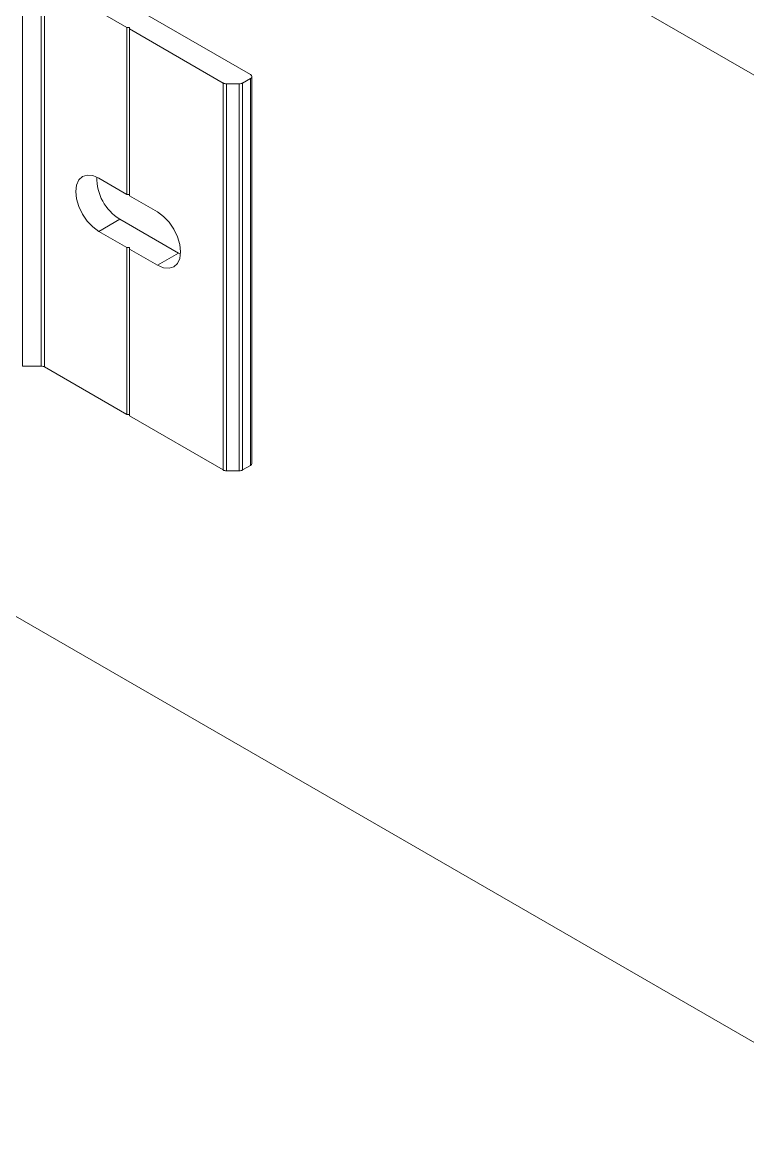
# Model space of a CAD drawing. Header units: millimetres. Extents: x 39 to 459, y 26 to 647.
# Drawn here: x 180.374 to 182.211, y 227.104 to 229.936 of the extents above; entities that cross this region are included whole.
import ezdxf

# ---------------------------------------------------------------- set-up
doc = ezdxf.new("R2010")
doc.units = ezdxf.units.MM
doc.layers.add('ANTET', color=7, linetype='Continuous')

# ---------------------------------------------------------------- blocks, each defined once
blk = doc.blocks.new('Kayıt Montajı')
at = {"color": 7, "linetype": 'Continuous', "lineweight": 15}
for p, q in [((11318.2272, 2111.7794), (11310.6465, 2116.1557)), ((11315.9715, 2112.3467), (11316.5217, 2112.0291)), ((11315.944, 2112.2708), (11315.944, 2111.2909)), ((11315.9919, 2112.2708), (11315.9919, 2111.2909)), ((11316.0004, 2112.2688), (11316.2088, 2112.1485)), ((11316.0004, 2112.2688), (11316.0004, 2111.2889)), ((11316.2151, 2112.1485), (11316.2088, 2112.1485)), ((11316.2088, 2112.1485), (11316.2088, 2111.7259)), ((11316.2151, 2112.1485), (11316.2151, 2112.1448)), ((11316.2151, 2112.1448), (11316.4524, 2112.0079)), ((11316.2151, 2112.1448), (11316.2151, 2111.7223)), ((11316.5018, 2112.0079), (11316.5217, 2112.0193)), ((11316.5217, 2112.0193), (11316.5217, 2111.0395)), ((11316.5252, 2111.0444), (11316.5252, 2112.0242)), ((11316.4524, 2112.0079), (11316.4524, 2111.028)), ((11316.4609, 2112.0058), (11316.4933, 2112.0058)), ((11316.4609, 2112.0058), (11316.4609, 2111.026)), ((11316.4933, 2112.0058), (11316.4933, 2111.026)), ((11316.5018, 2112.0079), (11316.5018, 2111.028)), ((11316.1377, 2111.767), (11316.2088, 2111.7259)), ((11316.2088, 2111.7259), (11316.2151, 2111.7259)), ((11316.2151, 2111.7223), (11316.2862, 2111.6813)), ((11316.1907, 2111.6629), (11316.1377, 2111.6322)), ((11316.3392, 2111.5771), (11316.1907, 2111.6629)), ((11316.1377, 2111.6322), (11316.2088, 2111.5912)), ((11316.2088, 2111.5912), (11316.2088, 2111.1687)), ((11316.2088, 2111.5912), (11316.2151, 2111.5912)), ((11316.2151, 2111.5875), (11316.2151, 2111.5912)), ((11316.2151, 2111.5875), (11316.2151, 2111.165)), ((11316.2151, 2111.5875), (11316.2862, 2111.5465)), ((11316.3392, 2111.5771), (11316.2862, 2111.5465)), ((11316.3443, 2111.5745), (11316.3392, 2111.5771)), ((11315.944, 2111.2909), (11315.9919, 2111.2909)), ((11316.0004, 2111.2889), (11316.2088, 2111.1687)), ((11316.2151, 2111.1687), (11316.2088, 2111.1687)), ((11316.2151, 2111.165), (11316.4524, 2111.028)), ((11316.4609, 2111.026), (11316.4933, 2111.026)), ((11316.5018, 2111.028), (11316.5217, 2111.0395)), ((11315.7334, 2110.7694), (11318.2272, 2109.3298))]:
    blk.add_line(p, q, dxfattribs=at)
at = {"color": 7, "linetype": 'Continuous', "lineweight": 15, "flags": 128}
for points in [[(11316.1377, 2111.767), (11316.1226, 2111.7734), (11316.1085, 2111.7748), (11316.0964, 2111.7711), (11316.0872, 2111.7625), (11316.0813, 2111.7496), (11316.0794, 2111.7333), (11316.0813, 2111.7147), (11316.0872, 2111.6951), (11316.0964, 2111.6758), (11316.1085, 2111.6581), (11316.1226, 2111.6433), (11316.1377, 2111.6322)], [(11316.2862, 2111.5465), (11316.3013, 2111.5401), (11316.3154, 2111.5387), (11316.3274, 2111.5424), (11316.3367, 2111.551), (11316.3425, 2111.5639), (11316.3445, 2111.5802), (11316.3425, 2111.5988), (11316.3367, 2111.6184), (11316.3274, 2111.6377), (11316.3154, 2111.6554), (11316.3013, 2111.6702), (11316.2862, 2111.6813)]]:
    blk.add_lwpolyline(points, dxfattribs=at)
at = {"color": 7, "linetype": 'Continuous', "lineweight": 15}
for centre, radius, start, end in [((11316.5198, 2112.0242), 0.00524, 290.7934, 69.2066), ((11316.4605, 2112.0232), 0.0173, 241.9606, 271.1506), ((11316.4937, 2112.0232), 0.0173, 268.8494, 298.0394), ((11316.2545, 2111.7668), 0.1219, 178.6392, 238.4691), ((11315.9923, 2111.2736), 0.0173, 61.9537, 91.1575), ((11316.4605, 2111.0433), 0.0173, 241.9606, 271.1506), ((11316.4937, 2111.0433), 0.0173, 268.8494, 298.0394), ((11316.5192, 2111.045), 0.00603, 294.3729, 354.3223)]:
    blk.add_arc(centre, radius, start, end, dxfattribs=at)

msp = doc.modelspace()

# ---------------------------------------------------------------- block references
at = {"layer": 'ANTET', "color": 0}
msp.add_blockref('Kayıt Montajı', (-11135.5698, -1882.2259), dxfattribs=at)

doc.saveas('drawing.dxf')
